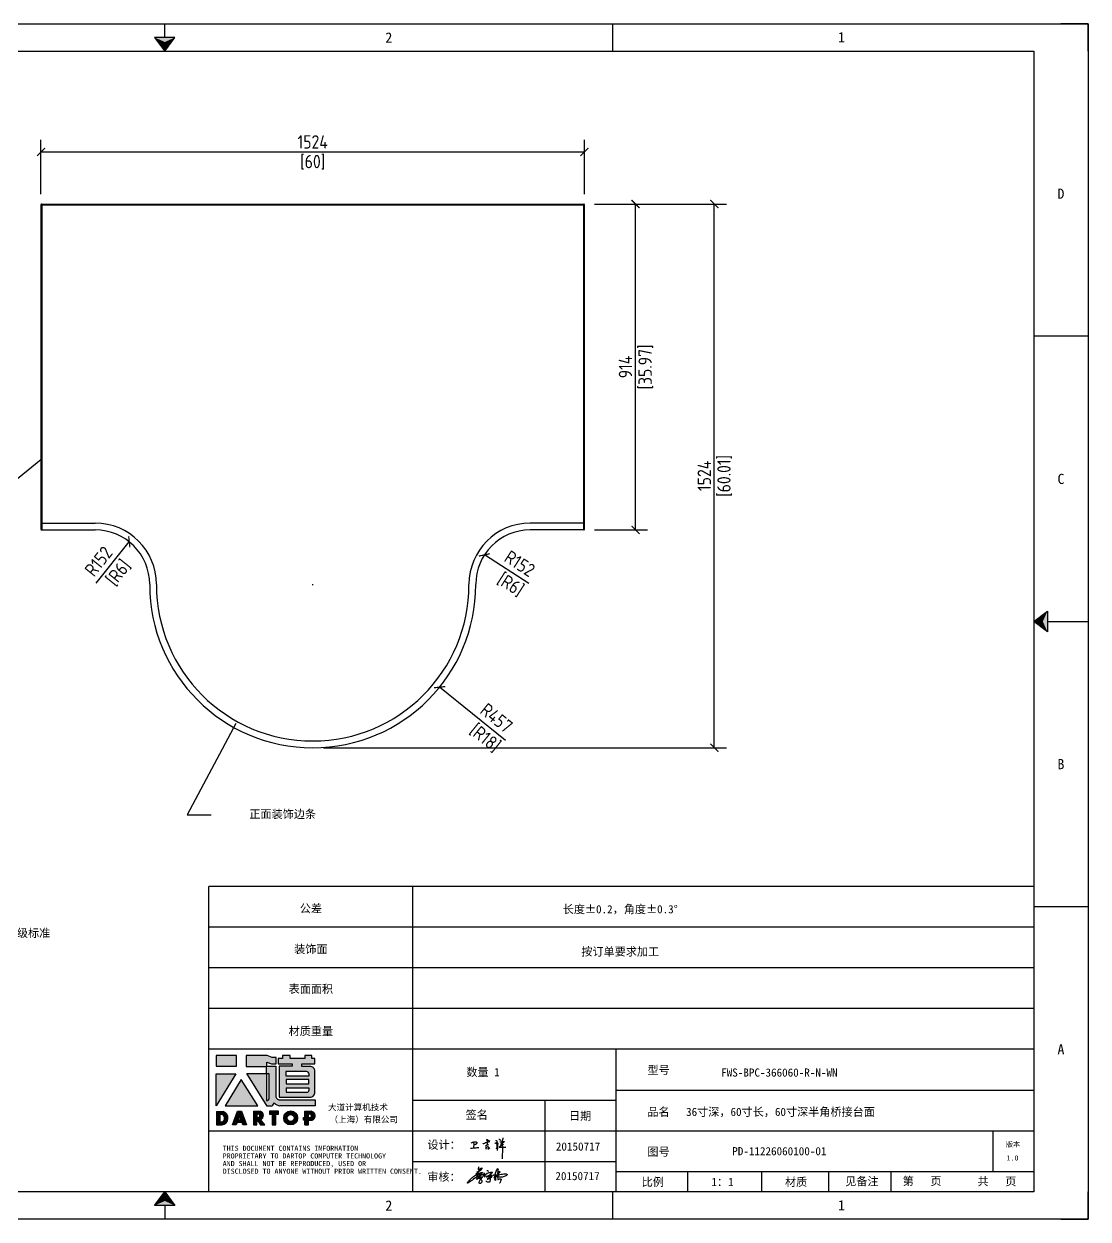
# Model space of a CAD drawing. Header units: inches. Extents: x 777 to 31414, y -60867 to 2393.
# Drawn here: x 18310 to 21294, y -30865 to -27515 of the extents above; entities that cross this region are included whole.
import ezdxf
from ezdxf.enums import TextEntityAlignment as Align

# ---------------------------------------------------------------- set-up
doc = ezdxf.new("R2010")
doc.units = ezdxf.units.IN
doc.header["$LTSCALE"] = 0.605
doc.header["$MEASUREMENT"] = 0
doc.header["$PDMODE"] = 3
doc.header["$PDSIZE"] = 0.25
doc.linetypes.add('DOT', pattern=[0.2, 0.1, -0.1])
doc.layers.get('0').update_dxf_attribs({"linetype": 'CONTINUOUS'})
doc.layers.get('Defpoints').update_dxf_attribs({"linetype": 'CONTINUOUS'})
for name, color, linetype in [('02-05848-001_DXF_TEXT', 7, 'CONTINUOUS'), ('4', 7, 'CONTINUOUS'), ('console', 7, 'CONTINUOUS'), ('print', 30, 'CONTINUOUS')]:
    doc.layers.add(name, color=color, linetype=linetype)
doc.layers.add('dim', color=2, linetype='CONTINUOUS', lineweight=9)
doc.styles.add('Dartop', font='')
doc.styles.add('Dartop Text Style', font='gbenor.shx', dxfattribs={"bigfont": 'gbcbig.shx'})
doc.styles.add('hzHT', font='simhei.ttf')
doc.styles.get("Standard").update_dxf_attribs({"font": 'txt', "width": 0.7})
doc.styles.get('Dartop').set_extended_font_data('FangSong_GB2312')
doc.dimstyles.new('Dartop DIM Style', dxfattribs={"dimscale": 15, "dimtxt": 2.5, "dimasz": 1.5, "dimexe": 2.25, "dimexo": 2, "dimtad": 1, "dimdec": 0, "dimdsep": 46, "dimtxsty": 'Dartop Text Style', "dimblk": 'ARCHTICK', "dimcen": 0.09, "dimazin": 2, "dimtfac": 1, "dimtdec": 0, "dimtofl": 0, "dimtmove": 0, "dimatfit": 3, "dimfxl": 0, "dimtolj": 1, "dimtzin": 0, "dimarcsym": 0})
doc.dimstyles.get("Standard").update_dxf_attribs({"dimtxt": 0.1, "dimasz": 0.125, "dimexe": 0.18, "dimexo": 0.0625, "dimgap": 0.09, "dimtad": 0, "dimtih": 1, "dimtoh": 1, "dimdec": 3, "dimzin": 4, "dimdsep": 46, "dimtxsty": 'Standard', "dimblk": '_FILLED', "dimblk1": '_FILLED', "dimblk2": '_FILLED', "dimcen": 0.09, "dimadec": 0, "dimazin": 0, "dimtol": 1, "dimtp": 0.008, "dimtm": 0.008, "dimtfac": 1, "dimtdec": 3, "dimtofl": 0, "dimtmove": 0, "dimatfit": 3, "dimldrblk": '_FILLED', "dimfxl": 0, "dimtolj": 1, "dimtzin": 4, "dimarcsym": 0})

# ---------------------------------------------------------------- blocks, each defined once
blk = doc.blocks.new('*U5')
at = {"color": 254, "linetype": 'Continuous', "extrusion": (0, 0, -1)}
for points in [[(-17, 0.333), (-16.812, 0.25), (-17, 0.5)], [(-17, 0.333), (-17, 0.5), (-17.188, 0.25)], [(-17, 0.333), (-17.188, 0.25), (-16.812, 0.25)]]:
    blk.add_solid(points, dxfattribs=at)
blk = doc.blocks.new('*U4')
at = {"color": 254, "linetype": 'Continuous', "extrusion": (0, 0, -1)}
for points in [[(-33.167, 11), (-33, 11), (-33.25, 11.188)], [(-33.167, 11), (-33.25, 11.188), (-33.25, 10.812)], [(-33.167, 11), (-33.25, 10.812), (-33, 11)]]:
    blk.add_solid(points, dxfattribs=at)
blk = doc.blocks.new('*U6')
at = {"color": 254, "linetype": 'Continuous'}
for points in [[(17, 21.667), (17.188, 21.75), (16.812, 21.75)], [(17, 21.667), (16.812, 21.75), (17, 21.5)], [(17, 21.667), (17, 21.5), (17.188, 21.75)]]:
    blk.add_solid(points, dxfattribs=at)
blk = doc.blocks.new('dadao')
for p, q in [((48, 19.2), (44.9, 10.4)), ((44.9, 10.4), (51.2, 10.4)), ((51.2, 10.4), (48, 19.2))]:
    blk.add_line(p, q)
for points in [[(41.8, 121.6), (41.8, 143.7), (-0.4, 143.7), (-0.4, 121.6), (41.8, 121.6)], [(104.8, 122), (104.8, 130.3), (114.1, 126.3), (124.2, 126.3), (124.2, 139.6), (115.9, 139.6), (105.1, 143.9), (61.5, 143.9)], [(61.7, 144), (61.7, 121.3), (103.9, 121.3)], [(113.4, 38.7), (105.1, 38.7), (63, 106.5), (103.9, 106.5), (103.9, 120.9), (103.9, 121.3)], [(109.7, 53.6), (109.7, 106.2), (104.3, 106.2), (104.3, 50.4), (106.6, 50.4)], [(144.6, 94.4), (144.6, 84.8), (192, 84.8), (192, 94.1), (144.9, 94.1)], [(0, 28), (0, 0), (11.8, 0)], [(0.1, 28), (14, 28)], [(76.8, 28.2), (76.8, 0), (84.1, 0), (84.1, 11.1), (91.6, -0.1), (100.3, -0.1), (91.7, 11.1)], [(76.8, 28.2), (90.6, 28.2)], [(120.2, 45), (119.5, 45), (119.5, 44.6)], [(183.7, 0), (183.7, 9.6), (180.6, 9.6), (180.6, 14.9), (183.8, 14.9), (183.8, 28.1), (196.1, 28.1), (196.5, 28.1)], [(7.1, 21.8), (7.1, 6.1), (12, 6.1)], [(7.1, 21.8), (11.4, 21.8)], [(84, 22.7), (84, 15.3), (87.2, 15.3)], [(84, 22.7), (87.3, 22.7)], [(183.7, 0), (190.9, 0), (190.9, 9.6), (198.8, 9.6)], [(194.9, 22.3), (190.8, 22.3), (190.8, 15), (194.4, 15)]]:
    blk.add_lwpolyline(points)
blk.add_lwpolyline([(137.1, 144.2), (137.1, 137.9), (128.3, 137.9), (128.3, 126.5), (157.3, 126.5), (157.3, 121.5), (130.3, 121.5), (130.3, 57.5), (194.4, 57.5, 0.414214), (204.4, 67.5), (204.4, 111.3, 0.414214), (194.4, 121.3), (177.5, 121.3), (177.5, 126.3), (204.7, 126.3), (204.7, 137.7), (198.2, 137.7), (198.2, 143.9), (183.3, 143.9), (183.3, 138), (153, 138), (153, 144.2), (137.1, 144.2)], format="xyb", close=True)
for points in [[(-0.3, 106.2), (40.4, 106.2), (-0.3, 39.7), (-0.3, 106.2)], [(51.7, 94.1), (18.4, 39.3), (86.2, 39.3)], [(43.8, 28.2), (51.8, 28.2), (62.6, -0.1), (55, -0.1), (53.2, 5), (42.9, 5), (41.1, 0), (33.6, 0)], [(110, 28.1), (110, 21.9), (116, 21.9), (116, -0.1), (123.2, -0.1), (123.2, 22), (129.2, 22), (129.2, 28.1), (110, 28.1)]]:
    blk.add_lwpolyline(points, close=True)
for points in [[(104.8, 122), (123.4, 122), (123.4, 60, 0.414214), (131.4, 52), (204.8, 52), (204.8, 39.1), (131.7, 39.1)], [(144.3, 110.8), (144.3, 101.8), (192.3, 101.8), (192.3, 105.5, 0.414214), (187.3, 110.5), (144.3, 110.5)], [(144.6, 77), (144.6, 67.5), (187.6, 67.5, 0.414214), (192.6, 72.5), (192.6, 76.4), (144.6, 76.4)]]:
    blk.add_lwpolyline(points, format="xyb")
for radius in [14.5, 7.44]:
    blk.add_circle((154.2, 14.2), radius)
for centre, radius, start, end in [((99.2, 60.7), 12.6, 305.6399, 325.969), ((9.6, 14.2), 14.4, 278.6604, 72.3203), ((88.6, 19.4), 8.95, 290.6073, 77.2124), ((111.6, 46.7), 8.19, 282.9811, 347.6627), ((136, 61.7), 22.9, 226.7358, 259.3209), ((195.7, 18.6), 9.51, 288.8959, 85.2442), ((8.5, 13.9), 8.49, 294.2143, 69.7177), ((86.4, 19), 3.8, 282.527, 76.7196), ((193.7, 18.7), 3.8, 280.9891, 72.5513)]:
    blk.add_arc(centre, radius, start, end)
blk = doc.blocks.new('h')
for p, q in [((20773.3, -2331.8), (20775.3, -2338.7)), ((20789.1, -2340.9), (20773.5, -2331.9)), ((20775.3, -2338.7), (20775.6, -2351.2)), ((20845.7, -2343.5), (20848.4, -2353)), ((20768.1, -2360.9), (20773, -2359.1)), ((20769.5, -2366.9), (20769.8, -2370.6)), ((20769.8, -2370.6), (20770.9, -2378)), ((20770.9, -2378), (20771.5, -2370.6)), ((20772.4, -2369.3), (20774.9, -2367.8)), ((20773, -2359.1), (20784.1, -2355.2)), ((20775.6, -2351.2), (20775.5, -2357.3)), ((20782.2, -2369.2), (20780, -2377.1)), ((20780, -2377.1), (20788.3, -2371.3)), ((20780.1, -2366.4), (20780.8, -2366.4)), ((20781.9, -2367.4), (20782.2, -2369.2)), ((20848.9, -2370.3), (20847.9, -2424)), ((20848.4, -2353), (20848.9, -2370.3))]:
    blk.add_line(p, q)
for points in [[(20699.1, -2348.2, -0.029745), (20704.6, -2345.4, -0.046842), (20708.4, -2344.2, -0.00919), (20714.3, -2343, -0.018517), (20717.2, -2342.5, -0.037841), (20720.3, -2342.4, -0.039541), (20723.2, -2342.8, -0.149785), (20726, -2344.3, -0.204935), (20726.9, -2346.6, -0.074872), (20726.5, -2348.3, -0.061615), (20725.6, -2350.3, -0.034204), (20723.8, -2352.6, -0.045776), (20722.3, -2354.1, -0.054985), (20720.4, -2355.3, -0.036348), (20717.3, -2356.5, -0.067752), (20715.7, -2356.8, -0.043553), (20713.2, -2356.7)], [(20755, -2351.9, -0.024077), (20759.9, -2350.1, -0.013147), (20768.7, -2346.5, -0.00522), (20775.4, -2344.1, -0.018517), (20777.3, -2343.4, -0.008274), (20786.3, -2341, -0.039541), (20788.3, -2340.8, -0.079216), (20789.4, -2341, -0.204935)], [(20816.8, -2335, -0.053561), (20819.6, -2336.1, -0.075272), (20821.3, -2337.3, -0.005295), (20822.5, -2338.5, -0.009337), (20823.1, -2339.1, -0.026146), (20823.7, -2339.8, -0.016644), (20824.5, -2340.9)], [(20832.1, -2329.2, -0.053561), (20834.9, -2330.3, -0.075272), (20836.7, -2331.5, -0.005295), (20837.8, -2332.6, -0.009337), (20838.5, -2333.3, -0.026146), (20839, -2334, -0.016644), (20839.8, -2335.1)], [(20836, -2343.7, -0.02797), (20842.1, -2342.6, -0.048868), (20845.6, -2342.2, -0.00919), (20851.1, -2341.4, -0.018517), (20853.9, -2341.1, -0.037841), (20856.7, -2341.2, -0.039541), (20859.4, -2341.6, -0.018282), (20840.6, -2354.7, -0.000937)], [(20847.6, -2340.2, 0.021784), (20849.6, -2335.9, 0.028296), (20850.8, -2332.4, 0.008136), (20851.9, -2328.2, 0.028913), (20852.2, -2327, 0.08193), (20852.1, -2325.9, 0.075058), (20851.7, -2324.7, 0.275043)], [(20696.6, -2372.4, 0.002073), (20710.6, -2371.9, 0.016137), (20719.6, -2371.3, 0.008314), (20736.9, -2369.3)], [(20813.5, -2350.1, 0.007348), (20815.9, -2348.7, 0.008421), (20818, -2347.3, 0.009459), (20819.7, -2346.2, -0.016325), (20820.7, -2345.5, -0.173771), (20821.8, -2345.3, -0.085159), (20823.9, -2346, -0.125883), (20826, -2347.9, -0.160659), (20826.6, -2350.1, -0.010447), (20826.5, -2352.3, -0.008247), (20826.2, -2355.1, -0.002698), (20825.3, -2374, 0.001562), (20823.9, -2383.7, 0.016137)]]:
    blk.add_lwpolyline(points, format="xyb")
for points in [[(20711.3, -2343.5), (20711.3, -2343.5), (20711.5, -2355.8), (20710.7, -2368), (20710.6, -2371.9)], [(20821.5, -2350.6), (20822.4, -2359.2), (20822.2, -2364.9), (20821.7, -2369), (20821.3, -2376.3), (20823.6, -2368.5), (20827.2, -2366.3), (20829.5, -2366.3)], [(20840.6, -2354.7), (20850, -2354.7), (20855, -2354.3), (20845.9, -2361.1), (20840.5, -2364), (20833, -2367.5), (20863.2, -2367.4), (20865.9, -2367.3)]]:
    blk.add_lwpolyline(points)
for centre, radius, start, end in [((20773.7, -2371.2), 2.3, 121.9907, 163.6016), ((20787.5, -2406), 40.3, 100.6183, 108.2482), ((20780.8, -2367.6), 1.15, 9.4675, 90)]:
    blk.add_arc(centre, radius, start, end)
blk = doc.blocks.new('_FILLED')
at = {"color": 0, "linetype": 'ByBlock'}
blk.add_solid([(0, 0), (-1, 0.16), (-1, -0.16)], dxfattribs=at)
blk = doc.blocks.new('_ArchTick')
at = {"color": 0, "linetype": 'ByBlock', "const_width": 0.15}
blk.add_lwpolyline([(-0.5, -0.5), (0.5, 0.5)], dxfattribs=at)
blk = doc.blocks.new('*D217')
at = {"layer": 'Defpoints', "color": 0}
for p in [(19881.4, -27873.5), (18357.4, -28021.5), (19881.4, -28021.5)]:
    blk.add_point(p, dxfattribs=at)
at = {"layer": 'dim', "color": 0, "lineweight": -2}
for p, q in [((18357.4, -27991.5), (18357.4, -27839.8)), ((19881.4, -27991.5), (19881.4, -27839.8)), ((18357.4, -27873.5), (19881.4, -27873.5))]:
    blk.add_line(p, q, dxfattribs=at)
at = {"layer": 'dim', "color": 0, "lineweight": -2, "xscale": 22.5, "yscale": 22.5, "zscale": 22.5, "rotation": 180}
blk.add_blockref('_ArchTick', (18357.4, -27873.5), dxfattribs=at)
at = {"layer": 'dim', "color": 0, "lineweight": -2, "xscale": 22.5, "yscale": 22.5, "zscale": 22.5}
blk.add_blockref('_ArchTick', (19881.4, -27873.5), dxfattribs=at)
at = {"layer": 'dim', "color": 0, "char_height": 37.5, "attachment_point": 5, "style": 'Dartop Text Style'}
for s, insert in [('\\A1;1524', (19119.4, -27845.4)), ('\\A1;[60]', (19119.4, -27902.4))]:
    blk.add_mtext(s, dxfattribs=dict(at, insert=insert))
blk = doc.blocks.new('*D218')
at = {"layer": 'Defpoints', "color": 0}
for p in [(19879.4, -28019.5), (20024.5, -28019.5), (19879.7, -28933.1)]:
    blk.add_point(p, dxfattribs=at)
at = {"layer": 'dim', "color": 0, "lineweight": -2}
for p, q in [((19909.4, -28019.5), (20058.2, -28019.5)), ((20024.5, -28933.1), (20024.5, -28019.5)), ((19909.7, -28933.1), (20058.2, -28933.1))]:
    blk.add_line(p, q, dxfattribs=at)
at = {"layer": 'dim', "color": 0, "lineweight": -2, "xscale": 22.5, "yscale": 22.5, "zscale": 22.5}
for p, rotation in [((20024.5, -28019.5), 90), ((20024.5, -28933.1), 270)]:
    blk.add_blockref('_ArchTick', p, dxfattribs=dict(at, rotation=rotation))
at = {"layer": 'dim', "color": 0, "char_height": 37.5, "attachment_point": 5, "rotation": 90, "style": 'Dartop Text Style'}
for s, insert in [('\\A1;[35.97]', (20053.4, -28476.3)), ('\\A1;914', (19996.3, -28476.3))]:
    blk.add_mtext(s, dxfattribs=dict(at, insert=insert))
blk = doc.blocks.new('*D219')
at = {"layer": 'Defpoints', "color": 0}
for p in [(19119.4, -29086.5), (19475, -29373.9)]:
    blk.add_point(p, dxfattribs=at)
at = {"layer": 'dim', "color": 0, "lineweight": -2}
for p, q in [((19118.1, -29086.5), (19120.8, -29086.5)), ((19119.4, -29087.9), (19119.4, -29085.2)), ((19660.1, -29523.5), (19475, -29373.9))]:
    blk.add_line(p, q, dxfattribs=at)
at = {"layer": 'dim', "color": 0, "lineweight": -2, "xscale": 22.5, "yscale": 22.5, "zscale": 22.5, "rotation": 141.0559786731002}
blk.add_blockref('_ArchTick', (19475, -29373.9), dxfattribs=at)
at = {"layer": 'dim', "color": 0, "insert": (19613.9, -29486.1), "char_height": 37.5, "attachment_point": 5, "rotation": 321.056, "style": 'Dartop Text Style'}
blk.add_mtext('\\A1;R457\\P [R18]', dxfattribs=at)
blk = doc.blocks.new('*D220')
at = {"layer": 'Defpoints', "color": 0}
for p in [(19600.8, -29003.1), (19729, -29085.5)]:
    blk.add_point(p, dxfattribs=at)
at = {"layer": 'dim', "color": 0, "lineweight": -2}
blk.add_line((19725.4, -29083.2), (19600.8, -29003.1), dxfattribs=at)
at = {"layer": 'dim', "color": 0, "lineweight": -2, "xscale": 22.5, "yscale": 22.5, "zscale": 22.5, "rotation": 147.2520552554961}
blk.add_blockref('_ArchTick', (19600.8, -29003.1), dxfattribs=at)
at = {"layer": 'dim', "color": 0, "insert": (19682, -29055.3), "char_height": 37.5, "attachment_point": 5, "rotation": 327.2521, "style": 'Dartop Text Style'}
blk.add_mtext('\\A1;R152\\P [R6]', dxfattribs=at)
blk = doc.blocks.new('*D221')
at = {"layer": 'Defpoints', "color": 0}
for p in [(18605, -28966.5), (18509.8, -29085.5)]:
    blk.add_point(p, dxfattribs=at)
at = {"layer": 'dim', "color": 0, "lineweight": -2}
blk.add_line((18512.5, -29082.2), (18605, -28966.5), dxfattribs=at)
at = {"layer": 'dim', "color": 0, "lineweight": -2, "xscale": 22.5, "yscale": 22.5, "zscale": 22.5, "rotation": 51.33552974332921}
blk.add_blockref('_ArchTick', (18605, -28966.5), dxfattribs=at)
at = {"layer": 'dim', "color": 0, "insert": (18544.7, -29041.9), "char_height": 37.5, "attachment_point": 5, "rotation": 51.3355, "style": 'Dartop Text Style'}
blk.add_mtext('\\A1;R152\\P [R6]', dxfattribs=at)
blk = doc.blocks.new('*D222')
at = {"layer": 'Defpoints', "color": 0}
for p in [(19879.4, -28019.5), (20245.5, -28019.5), (19119.4, -29543.7)]:
    blk.add_point(p, dxfattribs=at)
at = {"layer": 'dim', "color": 0, "lineweight": -2}
for p, q in [((19909.4, -28019.5), (20279.2, -28019.5)), ((20245.5, -29543.7), (20245.5, -28019.5)), ((19149.4, -29543.7), (20279.2, -29543.7))]:
    blk.add_line(p, q, dxfattribs=at)
at = {"layer": 'dim', "color": 0, "lineweight": -2, "xscale": 22.5, "yscale": 22.5, "zscale": 22.5}
for p, rotation in [((20245.5, -28019.5), 90), ((20245.5, -29543.7), 270)]:
    blk.add_blockref('_ArchTick', p, dxfattribs=dict(at, rotation=rotation))
at = {"layer": 'dim', "color": 0, "char_height": 37.5, "attachment_point": 5, "rotation": 90, "style": 'Dartop Text Style'}
for s, insert in [('\\A1;1524', (20217.4, -28781.6)), ('\\A1;[60.01]', (20274.4, -28781.6))]:
    blk.add_mtext(s, dxfattribs=dict(at, insert=insert))
blk = doc.blocks.new('CAIYUQIANG')
for p, q in [((27649.9, -25061), (27651.9, -25059.4)), ((27651.9, -25059.4), (27654.7, -25057.2)), ((27654.7, -25057.2), (27656.5, -25055.9)), ((27656.5, -25055.9), (27658.3, -25054.6)), ((27659.8, -25060.4), (27656.6, -25063.3)), ((27658.3, -25054.6), (27659.6, -25053.7)), ((27659.6, -25053.7), (27662.2, -25052.1)), ((27660.6, -25059.8), (27659.8, -25060.4)), ((27663.6, -25056.9), (27660.6, -25059.8)), ((27662.2, -25052.1), (27664.9, -25050.5)), ((27662.9, -25048.8), (27669.7, -25045.8)), ((27663.2, -25048.6), (27662.9, -25048.8)), ((27663.6, -25048.1), (27663.2, -25048.6)), ((27665.3, -25046.6), (27663.6, -25048.1)), ((27666.3, -25053.5), (27663.6, -25056.9)), ((27664.9, -25050.5), (27668.5, -25048.7)), ((27667.5, -25060.4), (27664.9, -25062)), ((27667.4, -25044.9), (27665.3, -25046.6)), ((27675.7, -25037.4), (27665.9, -25043)), ((27665.9, -25043), (27677.3, -25038.1)), ((27668.2, -25051.4), (27666.3, -25053.5)), ((27670.6, -25042.2), (27667.4, -25044.9)), ((27670.3, -25058.4), (27667.5, -25060.4)), ((27667.7, -25061.6), (27670.5, -25060.2)), ((27670.9, -25048.6), (27668.2, -25051.4)), ((27668.5, -25048.7), (27673.6, -25046.3)), ((27668.6, -25056), (27674.9, -25053.6)), ((27672.1, -25054.2), (27668.6, -25056)), ((27670.4, -25028.6), (27669.5, -25034.5)), ((27669.5, -25034.5), (27670.5, -25036.5)), ((27669.7, -25045.8), (27671.3, -25045.2)), ((27672, -25057.1), (27670.3, -25058.4)), ((27670.5, -25036.5), (27674.7, -25033.4)), ((27670.5, -25060.2), (27673.3, -25059)), ((27677.3, -25038.1), (27670.6, -25042.2)), ((27671.5, -25047.3), (27670.9, -25048.6)), ((27671.2, -25051), (27679.4, -25049.8)), ((27674.1, -25050.1), (27671.2, -25051)), ((27671.3, -25045.2), (27672.1, -25045.7)), ((27672.1, -25046.2), (27671.5, -25047.3)), ((27672.5, -25060.1), (27671.9, -25060.4)), ((27671.9, -25060.4), (27674.3, -25061.5)), ((27673.8, -25055.8), (27672, -25057.1)), ((27672.1, -25045.7), (27672.1, -25046.2)), ((27675.9, -25052.3), (27672.1, -25054.2)), ((27673.8, -25059.6), (27672.5, -25060.1)), ((27673.3, -25059), (27675.5, -25058)), ((27673.6, -25046.3), (27677.4, -25044.5)), ((27676.2, -25054), (27673.8, -25055.8)), ((27675.2, -25059.1), (27673.8, -25059.6)), ((27676.5, -25048.8), (27674.1, -25050.1)), ((27674.7, -25033.4), (27678, -25031.9)), ((27674.9, -25053.6), (27676.8, -25053.2)), ((27677.8, -25058), (27675.2, -25059.1)), ((27675.5, -25058), (27677.9, -25056.9)), ((27679.9, -25033), (27675.7, -25037.4)), ((27678.6, -25051.7), (27675.9, -25052.3)), ((27677.2, -25053.4), (27676.2, -25054)), ((27679.1, -25047.4), (27676.5, -25048.8)), ((27676.8, -25053.2), (27677.2, -25053.4)), ((27677.4, -25044.5), (27680, -25043.8)), ((27677.5, -25061.9), (27679.6, -25059.6)), ((27679, -25057.7), (27677.8, -25058)), ((27677.9, -25056.9), (27680, -25056.9)), ((27678, -25031.9), (27679.7, -25031.6)), ((27683.3, -25050.5), (27678.6, -25051.7)), ((27680, -25057.5), (27679, -25057.7)), ((27680.6, -25045.9), (27679.1, -25047.4)), ((27679.4, -25049.8), (27681.5, -25049.6)), ((27679.6, -25059.6), (27680.6, -25058.4)), ((27679.7, -25031.6), (27680.1, -25032.2)), ((27680.1, -25032.2), (27679.9, -25033)), ((27680, -25043.8), (27681.2, -25043.8)), ((27680, -25056.9), (27680.5, -25057.1)), ((27680.5, -25057.1), (27680, -25057.5)), ((27681.2, -25044.7), (27680.6, -25045.9)), ((27680.6, -25058.4), (27681.3, -25057.6)), ((27681.2, -25043.8), (27681.2, -25044.7)), ((27681.3, -25057.6), (27682.9, -25055.7)), ((27681.5, -25049.6), (27682.7, -25049.7)), ((27682.7, -25049.7), (27683.3, -25050.5)), ((27682.9, -25055.7), (27683.9, -25054.7)), ((27683.9, -25054.7), (27684.6, -25054)), ((27684.6, -25054), (27685.6, -25053.1)), ((27685.6, -25053.1), (27686, -25048.7)), ((27686, -25048.7), (27686.1, -25046.8)), ((27686.1, -25046.8), (27686.2, -25045.4)), ((27686.2, -25045.4), (27686.3, -25045)), ((27686.3, -25045), (27686.6, -25045)), ((27686.6, -25045), (27686.7, -25045.1)), ((27686.7, -25045.1), (27686.9, -25049.2)), ((27686.9, -25049.2), (27686.9, -25051.7)), ((27686.9, -25051.7), (27686.9, -25054.8)), ((27686.9, -25054.8), (27686.9, -25055.8)), ((27686.9, -25055.8), (27687, -25056.5)), ((27687, -25056.5), (27687.2, -25056.9)), ((27687.2, -25056.9), (27687.5, -25056.9)), ((27687.5, -25056.9), (27687.8, -25056.5)), ((27687.8, -25056.5), (27688, -25055.9)), ((27688, -25055.9), (27688.6, -25054.6)), ((27688.6, -25054.6), (27689.1, -25053.3)), ((27689.1, -25053.3), (27689.5, -25052.1)), ((27689.5, -25052.1), (27690.2, -25050.1)), ((27690.2, -25050.1), (27690.5, -25049.4)), ((27690.5, -25049.4), (27691.2, -25048.7)), ((27691.2, -25048.7), (27693.8, -25046.9)), ((27692.5, -25055.7), (27691.9, -25055.8)), ((27691.9, -25055.8), (27691.9, -25056.2)), ((27691.9, -25056.2), (27693.4, -25056.2)), ((27693.9, -25055.2), (27692.5, -25055.7)), ((27693.4, -25056.2), (27695.2, -25055.9)), ((27693.8, -25046.9), (27694.7, -25046.4)), ((27697.3, -25053.7), (27693.9, -25055.2)), ((27694.7, -25046.4), (27695.8, -25045.9)), ((27695.2, -25055.9), (27696.4, -25055.5)), ((27695.8, -25045.9), (27698.2, -25045)), ((27696.4, -25055.5), (27698.6, -25054.5)), ((27698, -25059.9), (27696.5, -25061.2)), ((27700.1, -25052.2), (27697.3, -25053.7)), ((27700.7, -25057.4), (27698, -25059.9)), ((27698.2, -25045), (27699.9, -25044.7)), ((27698.6, -25054.5), (27700.1, -25053.8)), ((27699.9, -25044.7), (27702.8, -25044)), ((27703.1, -25050.1), (27700.1, -25052.2)), ((27700.1, -25053.8), (27701.4, -25053.2)), ((27703.2, -25055.4), (27700.7, -25057.4)), ((27701.4, -25053.2), (27703, -25052.5)), ((27701.9, -25060.7), (27705, -25058.6)), ((27702.8, -25044), (27704.8, -25043.7)), ((27703, -25052.5), (27704.6, -25051.8)), ((27703.4, -25059.2), (27703, -25063.9)), ((27705.3, -25048.2), (27703.1, -25050.1)), ((27705.1, -25053.8), (27703.2, -25055.4)), ((27703.5, -25058.1), (27703.4, -25059.2)), ((27703.9, -25057), (27703.5, -25058.1)), ((27704.3, -25056.3), (27703.9, -25057)), ((27704.9, -25055.3), (27704.3, -25056.3)), ((27704.6, -25051.8), (27705.9, -25051.1)), ((27704.8, -25043.7), (27707, -25043.4)), ((27705.1, -25055), (27704.9, -25055.3)), ((27705, -25058.6), (27706.4, -25057.7)), ((27706, -25052.8), (27705.1, -25053.8)), ((27706.3, -25055), (27705.1, -25055)), ((27708, -25045.9), (27705.3, -25048.2)), ((27705.9, -25051.1), (27706.4, -25051.1)), ((27706.6, -25051.6), (27706, -25052.8)), ((27706.8, -25055.3), (27706.3, -25055)), ((27706.4, -25051.1), (27706.6, -25051.6)), ((27706.4, -25057.7), (27707.4, -25057)), ((27707.5, -25055.8), (27706.8, -25055.3)), ((27707, -25043.4), (27708, -25043.4)), ((27707.4, -25057), (27707.8, -25056.8)), ((27707.8, -25056.8), (27707.5, -25055.8)), ((27708, -25043.4), (27709, -25043.5)), ((27710.1, -25044), (27708, -25045.9)), ((27709, -25043.5), (27709.7, -25043.8)), ((27709.7, -25043.8), (27710.1, -25044)), ((27710, -25054.2), (27711.2, -25052.7)), ((27711.2, -25052.7), (27712.6, -25051.4)), ((27712.6, -25051.4), (27713.4, -25050.9)), ((27713.4, -25050.9), (27714.2, -25050.8)), ((27713.7, -25060.6), (27714.5, -25059.1)), ((27714, -25059.3), (27713.7, -25060.1)), ((27713.7, -25060.1), (27713.7, -25060.6)), ((27714.3, -25058.6), (27714, -25059.3)), ((27714.2, -25050.8), (27715, -25050.8)), ((27715, -25056.9), (27714.3, -25058.6)), ((27714.5, -25059.1), (27715.1, -25058.3)), ((27715, -25050.8), (27715.4, -25050.8)), ((27715.5, -25055.4), (27715, -25056.9)), ((27715.1, -25058.3), (27715.6, -25057.9)), ((27715.4, -25050.8), (27715.6, -25051)), ((27715.9, -25053.9), (27715.5, -25055.4)), ((27715.6, -25051), (27715.8, -25051.2)), ((27715.6, -25057.9), (27716.2, -25057.8)), ((27715.8, -25051.2), (27715.9, -25051.2)), ((27715.9, -25051.2), (27716, -25051.4)), ((27716, -25053.3), (27715.9, -25053.9)), ((27716, -25051.4), (27716, -25051.4)), ((27716, -25051.4), (27716, -25051.5)), ((27716, -25051.5), (27716.1, -25051.6)), ((27716.1, -25052.4), (27716, -25053.3)), ((27716.1, -25051.6), (27716.1, -25051.8)), ((27716.1, -25051.8), (27716.1, -25052.4)), ((27716.2, -25057.8), (27716.9, -25057.9)), ((27716.8, -25062.6), (27717, -25060.1)), ((27716.9, -25057.9), (27717.2, -25058.1)), ((27717, -25060.1), (27717.1, -25058.6)), ((27717.1, -25058.6), (27717.2, -25057.5)), ((27717.2, -25057.5), (27717.7, -25052.4)), ((27717.2, -25058.1), (27717.6, -25058.7)), ((27717.6, -25058.7), (27717.6, -25060.8)), ((27717.7, -25050), (27718.5, -25046)), ((27717.7, -25052.4), (27717.7, -25050)), ((27718.5, -25046), (27720.2, -25040.9)), ((27719, -25056.7), (27720.6, -25055.2)), ((27719, -25056.7), (27720.6, -25055.4)), ((27720.6, -25055.4), (27719, -25056.7)), ((27719.4, -25056.1), (27719, -25056.7)), ((27720.3, -25054.8), (27719.4, -25056.1)), ((27720.2, -25040.9), (27720.7, -25039.5)), ((27721, -25053.7), (27720.3, -25054.8)), ((27720.6, -25055.2), (27721.9, -25054.1)), ((27720.7, -25039.5), (27721.2, -25038)), ((27722.6, -25051.2), (27721, -25053.7)), ((27721.2, -25038), (27721.6, -25036.6)), ((27721.6, -25036.6), (27722.4, -25034.9)), ((27721.8, -25052.4), (27722.1, -25051.2)), ((27721.9, -25054.1), (27721.8, -25052.4)), ((27721.9, -25054.1), (27723.5, -25052.8)), ((27722.2, -25054.5), (27721.9, -25054.1)), ((27722.1, -25051.2), (27722.6, -25049.3)), ((27723.2, -25055.7), (27722.2, -25054.5)), ((27722.4, -25034.9), (27723.3, -25033.3)), ((27722.6, -25049.3), (27723.4, -25048.2)), ((27723.9, -25049.1), (27722.6, -25051.2)), ((27725.1, -25056.1), (27723.2, -25055.7)), ((27723.3, -25033.3), (27723.8, -25032.7)), ((27723.4, -25048.2), (27724, -25048.2)), ((27723.5, -25052.8), (27725.7, -25051.8)), ((27723.8, -25032.7), (27724.4, -25032.7)), ((27724.9, -25047.9), (27723.9, -25049.1)), ((27724.2, -25041.9), (27724, -25042.9)), ((27724, -25042.9), (27724, -25043.8)), ((27724, -25043.8), (27724.5, -25044.5)), ((27724, -25048.2), (27725, -25049.3)), ((27724.3, -25057.3), (27724.1, -25059.8)), ((27724.1, -25059.8), (27724.2, -25062.5)), ((27724.7, -25038.7), (27724.2, -25041.9)), ((27724.8, -25054.3), (27724.3, -25057.3)), ((27724.3, -25057.3), (27724.3, -25057.3)), ((27724.4, -25032.7), (27724.8, -25033.4)), ((27724.5, -25044.5), (27724.9, -25044.1)), ((27726, -25051.7), (27724.6, -25052.3)), ((27724.6, -25052.3), (27724.8, -25054.3)), ((27724.9, -25037.3), (27724.7, -25038.7)), ((27724.8, -25033.4), (27725.1, -25034.5)), ((27725.1, -25035.4), (27724.9, -25037.3)), ((27724.9, -25044.1), (27726.2, -25043.2)), ((27726.1, -25047), (27724.9, -25047.9)), ((27725, -25049.3), (27726, -25051.7)), ((27725.1, -25034.5), (27725.1, -25035.4)), ((27728.6, -25056.9), (27725.1, -25056.1)), ((27725.7, -25051.8), (27728.1, -25050.8)), ((27727.7, -25045.8), (27726.1, -25047)), ((27726.2, -25043.2), (27727.3, -25042.5)), ((27727.3, -25042.5), (27728.7, -25041.6)), ((27728.8, -25044.9), (27727.7, -25045.8)), ((27728.1, -25050.8), (27730.4, -25049.9)), ((27731.5, -25056.9), (27728.6, -25056.9)), ((27728.7, -25041.6), (27729.4, -25041.6)), ((27729.8, -25043.2), (27728.8, -25044.9)), ((27729.4, -25041.6), (27729.8, -25042.2)), ((27729.8, -25042.2), (27729.8, -25043.2)), ((27730.4, -25049.9), (27734.3, -25049)), ((27734.6, -25056.9), (27731.5, -25056.9)), ((27734.3, -25049), (27736.4, -25048.5)), ((27736.4, -25056.9), (27734.6, -25056.9)), ((27736.4, -25048.5), (27738, -25048.5)), ((27737.5, -25056.9), (27736.4, -25056.9)), ((27739.9, -25056.2), (27737.5, -25056.9)), ((27738, -25048.5), (27741.4, -25048.2)), ((27742.8, -25055.5), (27739.9, -25056.2)), ((27741.4, -25048.2), (27743.3, -25048.1)), ((27745.3, -25054.8), (27742.8, -25055.5)), ((27743.3, -25048.1), (27745.9, -25048.1)), ((27747, -25053.9), (27745.3, -25054.8)), ((27745.9, -25048.1), (27747.9, -25048.3)), ((27749, -25052.8), (27747, -25053.9)), ((27747.9, -25048.3), (27749.6, -25048.7)), ((27749.8, -25051.7), (27749, -25052.8)), ((27749.6, -25048.7), (27750.5, -25049.8)), ((27750.6, -25050.8), (27749.8, -25051.7)), ((27750.5, -25049.8), (27750.6, -25050.8)), ((27639.2, -25074.1), (27639.8, -25072.4)), ((27640.1, -25074.1), (27639.2, -25074.1)), ((27639.8, -25072.4), (27641, -25070.5)), ((27641.8, -25073.4), (27640.1, -25074.1)), ((27641, -25070.5), (27642.4, -25068.7)), ((27643.4, -25072.1), (27641.8, -25073.4)), ((27642.4, -25068.7), (27644.1, -25066.6)), ((27645.7, -25070.6), (27643.4, -25072.1)), ((27644.1, -25066.6), (27646.1, -25064.4)), ((27649.4, -25068), (27645.7, -25070.6)), ((27646.1, -25064.4), (27648.2, -25062.5)), ((27648.2, -25062.5), (27649.9, -25061)), ((27653.3, -25065.6), (27649.4, -25068)), ((27656.6, -25063.3), (27653.3, -25065.6)), ((27664.9, -25062.9), (27667.7, -25061.6)), ((27664.9, -25062), (27664.9, -25062.9)), ((27672.7, -25072.4), (27673.6, -25068.9)), ((27672.7, -25073.7), (27672.7, -25072.4)), ((27672.9, -25074.4), (27672.7, -25073.7)), ((27673.5, -25075.1), (27672.9, -25074.4)), ((27674.1, -25075.4), (27673.5, -25075.1)), ((27673.6, -25068.9), (27674.3, -25066.8)), ((27675, -25075.4), (27674.1, -25075.4)), ((27674.3, -25061.5), (27677.2, -25063.7)), ((27674.3, -25066.8), (27675.3, -25065)), ((27676.4, -25074.9), (27675, -25075.4)), ((27675.3, -25065), (27676.4, -25063.4)), ((27676.4, -25063.4), (27677.5, -25061.9)), ((27677.2, -25074.4), (27676.4, -25074.9)), ((27677.2, -25063.7), (27678.8, -25065.4)), ((27678.3, -25073.5), (27677.2, -25074.4)), ((27679.1, -25072.5), (27678.3, -25073.5)), ((27678.8, -25065.4), (27679.4, -25066.6)), ((27679.8, -25071), (27679.1, -25072.5)), ((27679.4, -25066.6), (27679.9, -25067.9)), ((27680, -25070), (27679.8, -25071)), ((27679.9, -25067.9), (27680, -25069)), ((27680, -25069), (27680, -25070)), ((27691, -25067.9), (27690.7, -25067.5)), ((27691.8, -25068.5), (27691, -25067.9)), ((27692.9, -25069.4), (27691.8, -25068.5)), ((27694, -25070.3), (27692.9, -25069.4)), ((27695.5, -25070.9), (27694, -25070.3)), ((27695.5, -25062.1), (27695, -25062.5)), ((27695, -25062.5), (27695, -25062.8)), ((27695, -25062.8), (27695.4, -25063)), ((27695.4, -25063), (27696.6, -25063)), ((27696.5, -25061.2), (27695.5, -25062.1)), ((27697.1, -25071.4), (27695.5, -25070.9)), ((27696.6, -25063), (27698.7, -25062.4)), ((27699, -25071.4), (27697.1, -25071.4)), ((27698.7, -25062.4), (27701.9, -25060.7)), ((27700.5, -25071.4), (27699, -25071.4)), ((27701.7, -25070.7), (27700.5, -25071.4)), ((27702.4, -25068.8), (27701.7, -25070.7)), ((27702.9, -25065), (27702.4, -25068.8)), ((27703, -25063.9), (27702.9, -25065)), ((27716.6, -25063.7), (27716.8, -25062.6)), ((27716.6, -25064.9), (27716.6, -25063.7)), ((27717, -25065.4), (27716.6, -25064.9)), ((27718.3, -25066.4), (27717, -25065.4)), ((27717.6, -25060.8), (27717.6, -25062.5)), ((27717.6, -25062.5), (27717.7, -25064.3)), ((27717.7, -25064.3), (27717.7, -25065.5)), ((27717.7, -25065.5), (27718.3, -25066.4)), ((27724.2, -25062.5), (27724.5, -25063.9)), ((27724.5, -25063.9), (27726.1, -25063.8)), ((27726.1, -25063.8), (27727.2, -25062.4)), ((27727.2, -25062.4), (27728.7, -25061.7)), ((27728.7, -25061.7), (27730.6, -25061.7)), ((27729.9, -25073.7), (27728.8, -25073.7)), ((27730.7, -25072), (27729.9, -25073.7)), ((27730.6, -25061.7), (27732.5, -25061.7)), ((27732.4, -25068.5), (27730.7, -25072)), ((27733.1, -25067), (27732.4, -25068.5)), ((27732.5, -25061.7), (27734, -25062.9)), ((27734, -25064.2), (27733.1, -25067)), ((27734, -25062.9), (27734, -25064.2))]:
    blk.add_line(p, q)
blk.add_lwpolyline([(27694.2, -25038.4, -0.053561), (27695.8, -25039, -0.075272), (27696.8, -25039.7, -0.005295), (27697.5, -25040.4, -0.009337), (27697.9, -25040.8, -0.026146), (27698.2, -25041.2, -0.016644), (27698.7, -25041.9)], format="xyb")

msp = doc.modelspace()

# ---------------------------------------------------------------- hatches: boundary and pattern name
for points in [[(18905.83, -30406.75), (18848.88, -30406.75), (18848.88, -30436.51), (18905.83, -30436.51)], [(18904, -30457.33), (18849.03, -30457.33), (18849.03, -30547.08)], [(18919.23, -30473.62), (18874.3, -30547.68), (18965.8, -30547.68)], [(19023.9, -30562.83), (18997.89, -30562.83), (18997.89, -30571.08), (19006.01, -30571.08), (19006.01, -30600.81), (19015.72, -30600.81), (19015.72, -30571.06), (19023.9, -30571.06)]]:
    msp.add_hatch(color=0).paths.add_polyline_path(points)
h = msp.add_hatch(color=0)
h.paths.add_polyline_path([(18990.94, -30424.84), (19003.51, -30430.27), (19017.1, -30430.27), (19017.1, -30412.28), (19005.89, -30412.28), (18991.28, -30406.51), (18932.74, -30406.51), (18932.74, -30436.93), (18989.7, -30436.93), (18989.7, -30437.55), (18989.7, -30456.99), (18934.47, -30456.99), (18991.28, -30548.42), (19002.53, -30548.42, 0.2793748), (19010.74, -30540.43), (19010.74, -30540.01), (19011.74, -30540.01, 0.1431454), (19027.22, -30547.89), (19125.95, -30547.89), (19125.95, -30530.55), (19026.8, -30530.55, -0.4142136), (19016, -30519.75), (19016, -30435.97), (18990.94, -30435.97)])
h.paths.add_polyline_path([(18990.28, -30457.38), (18997.51, -30457.38), (18997.51, -30528.34, -0.0889357), (18993.32, -30532.65), (18990.25, -30532.65)], flags=16)
h = msp.add_hatch(color=0)
h.paths.add_polyline_path([(19125.78, -30414.8), (19116.99, -30414.8), (19116.99, -30406.44), (19096.91, -30406.44), (19096.91, -30414.38), (19055.93, -30414.38), (19055.93, -30406.02), (19034.46, -30406.02), (19034.46, -30414.54), (19022.6, -30414.54), (19022.6, -30429.94), (19061.74, -30429.94), (19061.74, -30436.75), (19025.26, -30436.75), (19025.26, -30523.01), (19111.86, -30523.01, 0.4142136), (19125.36, -30509.51), (19125.36, -30450.44, 0.4142136), (19111.86, -30436.94), (19088.97, -30436.94), (19088.97, -30430.26), (19125.78, -30430.26)])
h.paths.add_polyline_path([(19102.3, -30451.57, -0.4142136), (19109.04, -30458.32), (19109.04, -30463.26), (19044.21, -30463.26), (19044.21, -30451.57)], flags=16)
h.paths.add_polyline_path([(19108.63, -30473.71), (19108.63, -30486.24), (19044.63, -30486.24), (19044.63, -30473.71)], flags=16)
h.paths.add_polyline_path([(19109.46, -30497.53), (19109.46, -30502.89, -0.4142136), (19102.71, -30509.64), (19044.63, -30509.64), (19044.63, -30497.53)], flags=16)
h = msp.add_hatch(color=0)
h.paths.add_polyline_path([(18868.29, -30562.96), (18849.43, -30562.96), (18849.43, -30600.69), (18865.31, -30600.69, 0.7930159)])
h.paths.add_polyline_path([(18865.59, -30592.43), (18859, -30592.43), (18859, -30571.23), (18864.87, -30571.23, -0.6713609)], flags=16)
h = msp.add_hatch(color=0)
h.paths.add_polyline_path([(18919.38, -30562.65), (18908.61, -30562.65), (18894.77, -30600.73), (18904.97, -30600.73), (18907.37, -30593.99), (18921.18, -30593.99), (18923.63, -30600.82), (18933.9, -30600.82)])
h.paths.add_polyline_path([(18918.54, -30586.71), (18909.98, -30586.71), (18914.18, -30574.75)], flags=16)
h = msp.add_hatch(color=0)
h.paths.add_polyline_path([(18971.69, -30562.68), (18953.14, -30562.68), (18953.14, -30600.76), (18962.94, -30600.76), (18962.94, -30585.66), (18973.02, -30600.89), (18984.86, -30600.89), (18973.27, -30585.76, 0.7440549)])
h.paths.add_polyline_path([(18962.85, -30580.03), (18962.85, -30570.03), (18967.23, -30570.03, -0.796809), (18967.17, -30580.03)], flags=16)
h = msp.add_hatch(color=0)
h.paths.add_polyline_path([(19038.03, -30581.58, 1), (19077.13, -30581.58, 1)])
h.paths.add_polyline_path([(19067.62, -30581.58, -1), (19047.54, -30581.58, -1)], flags=16)
h = msp.add_hatch(color=0)
h.paths.add_polyline_path([(19114.63, -30562.77), (19114.07, -30562.77), (19097.53, -30562.77), (19097.53, -30580.54), (19093.15, -30580.54), (19093.15, -30587.75), (19097.46, -30587.75), (19097.46, -30600.69), (19107.11, -30600.69), (19107.11, -30587.7), (19117.72, -30587.7, 0.8123038)])
h.paths.add_polyline_path([(19106.97, -30580.49), (19106.97, -30570.55), (19112.46, -30570.55, -0.7782134), (19111.9, -30580.49)], flags=16)

# ---------------------------------------------------------------- linework, layer by layer
at = {"color": 0, "linetype": 'DOT'}
for p, q in [((16456.21, -27514.62), (21217.44, -27514.62)), ((21293.59, -27590.76), (21293.59, -30788.83)), ((21217.44, -30864.97), (16456.21, -30864.97))]:
    msp.add_line(p, q, dxfattribs=at)
at = {"color": 0}
for p, q in [((18704.68, -27552.69), (18704.68, -27514.62)), ((19961.06, -27590.76), (19961.06, -27514.62)), ((21293.59, -27514.62), (21217.44, -27514.62)), ((21293.59, -27590.76), (21293.59, -27514.62)), ((16608.5, -27590.76), (21141.3, -27590.76)), ((21141.3, -27590.76), (21141.3, -30788.83)), ((21293.59, -28390.28), (21141.3, -28390.28)), ((21179.37, -29189.79), (21293.59, -29189.79)), ((18828.41, -30788.83), (18828.41, -29932.2)), ((21141.3, -29932.2), (18828.41, -29932.2)), ((19399.5, -29932.2), (19399.5, -30788.83)), ((21293.59, -29989.31), (21141.3, -29989.31)), ((21141.3, -30046.42), (18828.41, -30046.42)), ((21141.3, -30160.64), (18828.41, -30160.64)), ((21141.3, -30274.85), (18828.41, -30274.85)), ((21141.3, -30389.07), (18828.41, -30389.07)), ((19970.58, -30788.83), (19970.58, -30389.07)), ((19970.58, -30503.29), (21141.3, -30503.29)), ((19399.5, -30531.84), (19970.58, -30531.84)), ((19770.7, -30531.84), (19770.7, -30788.83)), ((18828.41, -30617.5), (19399.5, -30617.5)), ((19399.5, -30617.5), (21141.3, -30617.5)), ((21027.08, -30731.72), (21027.08, -30617.5)), ((19399.5, -30703.16), (19970.58, -30703.16)), ((19970.58, -30731.72), (21141.3, -30731.72)), ((20171.5, -30788.83), (20171.5, -30731.72)), ((20378.56, -30788.83), (20378.56, -30731.72)), ((20566.8, -30788.83), (20566.8, -30731.72)), ((20741.54, -30788.83), (20741.54, -30731.72)), ((21141.3, -30788.83), (16608.5, -30788.83)), ((19961.06, -30864.97), (19961.06, -30788.83)), ((21293.59, -30864.97), (21293.59, -30788.83)), ((18704.68, -30826.9), (18704.68, -30864.97)), ((21217.44, -30864.97), (21293.59, -30864.97))]:
    msp.add_line(p, q, dxfattribs=at)
for p, q in [((18357.4, -28021.52), (18357.4, -28931.12)), ((18359.4, -28019.52), (19879.4, -28019.52)), ((18359.4, -28021.52), (18359.4, -28933.12)), ((18359.4, -28021.52), (19879.4, -28021.52))]:
    msp.add_line(p, q)
for points in [[(18704.68, -27590.76), (18733.23, -27552.69), (18676.12, -27552.69), (18704.68, -27590.76)], [(21141.3, -29189.79), (21179.37, -29161.24), (21179.37, -29218.35), (21141.3, -29189.79)], [(18704.68, -30788.83), (18733.23, -30826.9), (18676.12, -30826.9), (18704.68, -30788.83)]]:
    msp.add_lwpolyline(points, close=True, dxfattribs=at)
for centre, start, end in [((18359.4, -28021.52), 90, 180), ((19879.4, -28021.52), 0, 90), ((18359.4, -28931.12), 180, 270)]:
    msp.add_arc(centre, 2, start, end)
at = {"layer": 'console'}
for p, q in [((19879.4, -28933.12), (19879.4, -28021.52)), ((19881.4, -28931.12), (19881.4, -28021.52)), ((18359.4, -28914.07), (18509.8, -28914.07)), ((18359.4, -28933.12), (18509.8, -28933.12)), ((19879.4, -28914.07), (19729, -28914.07)), ((19879.4, -28933.12), (19729, -28933.12)), ((18662.2, -29085.52), (18662.2, -29085.52)), ((18681.25, -29085.52), (18681.25, -29085.52)), ((19557.55, -29085.52), (19557.55, -29085.52)), ((19576.6, -29085.52), (19576.6, -29085.52))]:
    msp.add_line(p, q, dxfattribs=at)
for centre, radius, start, end in [((18509.8, -29085.52), 171.45, 0, 90), ((18509.8, -29085.52), 152.4, 0, 90), ((19729, -29085.52), 171.45, 90, 180), ((19729, -29085.52), 152.4, 90, 180), ((19879.4, -28931.12), 2, 270, 0), ((19119.4, -29086.52), 457.2, 180, 0), ((19119.4, -29086.52), 438.15, 180, 0)]:
    msp.add_arc(centre, radius, start, end, dxfattribs=at)
at = {"layer": 'print'}
msp.add_lwpolyline([(16456.21, -27514.62), (21293.59, -27514.62), (21293.59, -30864.97), (16456.21, -30864.97)], close=True, dxfattribs=at)

# ---------------------------------------------------------------- block references
at = {"color": 0, "linetype": 'Continuous', "xscale": 152.2888407109637, "yscale": 152.2888407109637, "zscale": 152.2888407109637}
for name in ['*U6', '*U4', '*U5']:
    msp.add_blockref(name, (16115.77, -30864.97), dxfattribs=at)
at = {"color": 0}
for name, p, xscale, yscale, zscale in [('dadao', (18849.43, -30600.69), 1.349832906196347, 1.349832906196347, 1.349832906196347), ('h', (7439.92, -29276.36), 0.585704211006083, 0.585704211006083, 0.585704211006083)]:
    msp.add_blockref(name, p, dxfattribs=dict(at, xscale=xscale, yscale=yscale, zscale=zscale))
msp.add_blockref('CAIYUQIANG', (-8086.13, -5690.1))

# ---------------------------------------------------------------- texts
for s, height, style, p in [('2', 28.55, 'Dartop', (19332.87, -27552.69)), ('1', 28.55, 'Dartop', (20602.27, -27551.78)), ('D', 28.55, 'Dartop', (21217.44, -27990.52)), ('C', 28.55, 'Dartop', (21217.44, -28790.04)), ('B', 28.55, 'Dartop', (21217.44, -29589.55)), ('公差', 22.843, 'hzHT', (19114.2, -29994.32)), ('长度%%P0.2，角度%%P0.3%%D', 22.8433, 'hzHT', (19981.76, -29996.38)), ('1.材料：28.5mm刨花板，要求达到ASTM A208.1 M3级标准', 22.8433, 'hzHT', (17994.37, -30063.19)), ('装饰面', 22.843, 'hzHT', (19114.2, -30108.19)), ('按订单要求加工', 22.843, 'hzHT', (19981.76, -30115.16)), ('表面面积', 22.843, 'hzHT', (19114.2, -30219.87)), ('材质重量', 22.843, 'hzHT', (19114.2, -30338.12)), ('A', 28.55, 'Dartop', (21217.44, -30389.07)), ('数量 1 ', 22.843, 'hzHT', (19604.71, -30453.01)), ('型号', 22.843, 'hzHT', (20089.09, -30447.17)), ('FWS-BPC-366060-R-N-WN', 22.8433, 'hzHT', (20427.85, -30454.18)), ('品名', 22.843, 'hzHT', (20089.09, -30564.44)), ('36寸深，60寸长，60寸深半角桥接台面', 22.8433, 'hzHT', (20431.04, -30564.44)), ('签名', 22.843, 'hzHT', (19579.35, -30572.81)), ('日期', 22.843, 'hzHT', (19869.21, -30575.62)), ('20150717', 22.843, 'hzHT', (19863.34, -30661.5)), ('版本', 14.277, 'hzHT', (21083.09, -30655.4)), ('图号', 22.843, 'hzHT', (20089.09, -30676.1)), ('PD-11226060100-01', 22.8433, 'hzHT', (20427.85, -30674.61)), ('1.0', 14.277, 'Dartop', (21081.37, -30693.56)), ('20150717', 22.843, 'hzHT', (19861.98, -30744.39)), ('比例', 22.843, 'hzHT', (20073.17, -30760.87)), ('1：1', 22.843, 'hzHT', (20268.45, -30760.87)), ('材质', 22.843, 'hzHT', (20474.79, -30760.87)), ('见备注', 22.843, 'hzHT', (20659.32, -30759.19)), ('第   页', 22.843, 'hzHT', (20828.16, -30758.5)), ('共   页', 22.843, 'hzHT', (21038, -30759.33)), ('2', 28.55, 'Dartop', (19332.87, -30826.9)), ('1', 28.55, 'Dartop', (20602.27, -30825.99))]:
    msp.add_text(s, height=height, dxfattribs=dict(at, style=style)).set_placement(p, align=Align.MIDDLE_CENTER)
at = {"color": 0, "style": 'hzHT'}
for s, height, p in [('设计：', 22.843, (19440.97, -30667.98)), ('THIS DOCUMENT CONTAINS INFORMATION', 14.2771, (18866.96, -30673.61)), ('PROPRIETARY TO DARTOP COMPUTER TECHNOLOGY', 14.2771, (18866.96, -30695.03)), ('AND SHALL NOT BE REPRODUCED, USED OR', 14.2771, (18866.96, -30716.44)), ('DISCLOSED TO ANYONE WITHOUT PRIOR WRITTEN CONSENT.', 14.2771, (18866.96, -30737.86)), ('审核：', 22.843, (19440.63, -30757.94))]:
    msp.add_text(s, height=height, dxfattribs=at).set_placement(p)
at = {"layer": '4', "color": 0, "style": 'hzHT'}
for s, p in [('大道计算机技术', (19162.25, -30560.21)), ('（上海）有限公司', (19166.56, -30594.36))]:
    msp.add_text(s, height=17.132, dxfattribs=at).set_placement(p)
at = {"layer": 'dim', "color": 0, "style": 'hzHT'}
msp.add_text('正面装饰边条', height=22.843, dxfattribs=at).set_placement((19035.33, -29729.68), align=Align.MIDDLE_CENTER)

# ---------------------------------------------------------------- dimensions: what is measured, and where the dimension line sits
at = {"layer": 'dim'}
dim = msp.add_linear_dim(base=(19881.4, -27873.53), p1=(18357.4, -28021.52), p2=(19881.4, -28021.52), dimstyle='Dartop DIM Style', override={"dimpost": '\\X'}, dxfattribs=at)
dim.commit()
dim.dimension.update_dxf_attribs({"geometry": '*D217', "text_midpoint": (19119.4, -27873.53)})
for base, p1, picture, middle in [((20245.49, -28019.52), (19119.4, -29543.72), '*D222', (20245.49, -28781.62)), ((20024.46, -28019.52), (19879.68, -28933.1), '*D218', (20024.46, -28476.31))]:
    dim = msp.add_linear_dim(base=base, p1=p1, p2=(19879.4, -28019.52), angle=90, dimstyle='Dartop DIM Style', override={"dimpost": '\\X'}, dxfattribs=at)
    dim.commit()
    dim.dimension.update_dxf_attribs({"geometry": picture, "text_midpoint": middle})
for center, mpoint, picture, middle in [((18509.8, -29085.52), (18605.01, -28966.52), '*D221', (18544.69, -29041.92)), ((19729, -29085.52), (19600.82, -29003.08), '*D220', (19682.04, -29055.31)), ((19119.4, -29086.52), (19474.99, -29373.89), '*D219', (19613.88, -29486.14))]:
    dim = msp.add_radius_dim(center=center, mpoint=mpoint, dimstyle='Dartop DIM Style', override={"dimpost": '\\X'}, dxfattribs=at)
    dim.commit()
    dim.dimension.update_dxf_attribs({"geometry": picture, "text_midpoint": middle, "dimtype": 164})

# ---------------------------------------------------------------- leaders
at = {"layer": '02-05848-001_DXF_TEXT', "color": 2, "linetype": 'Continuous'}
for points in [[(18357.4, -28736.31), (17906.55, -29101.29), (17974.05, -29101.29)], [(18903.46, -29475.83), (18767.08, -29731.73), (18834.57, -29731.73)]]:
    msp.add_leader(points, dimstyle='Standard', override={"dimtad": 0}, dxfattribs=at)

doc.saveas('drawing.dxf')
